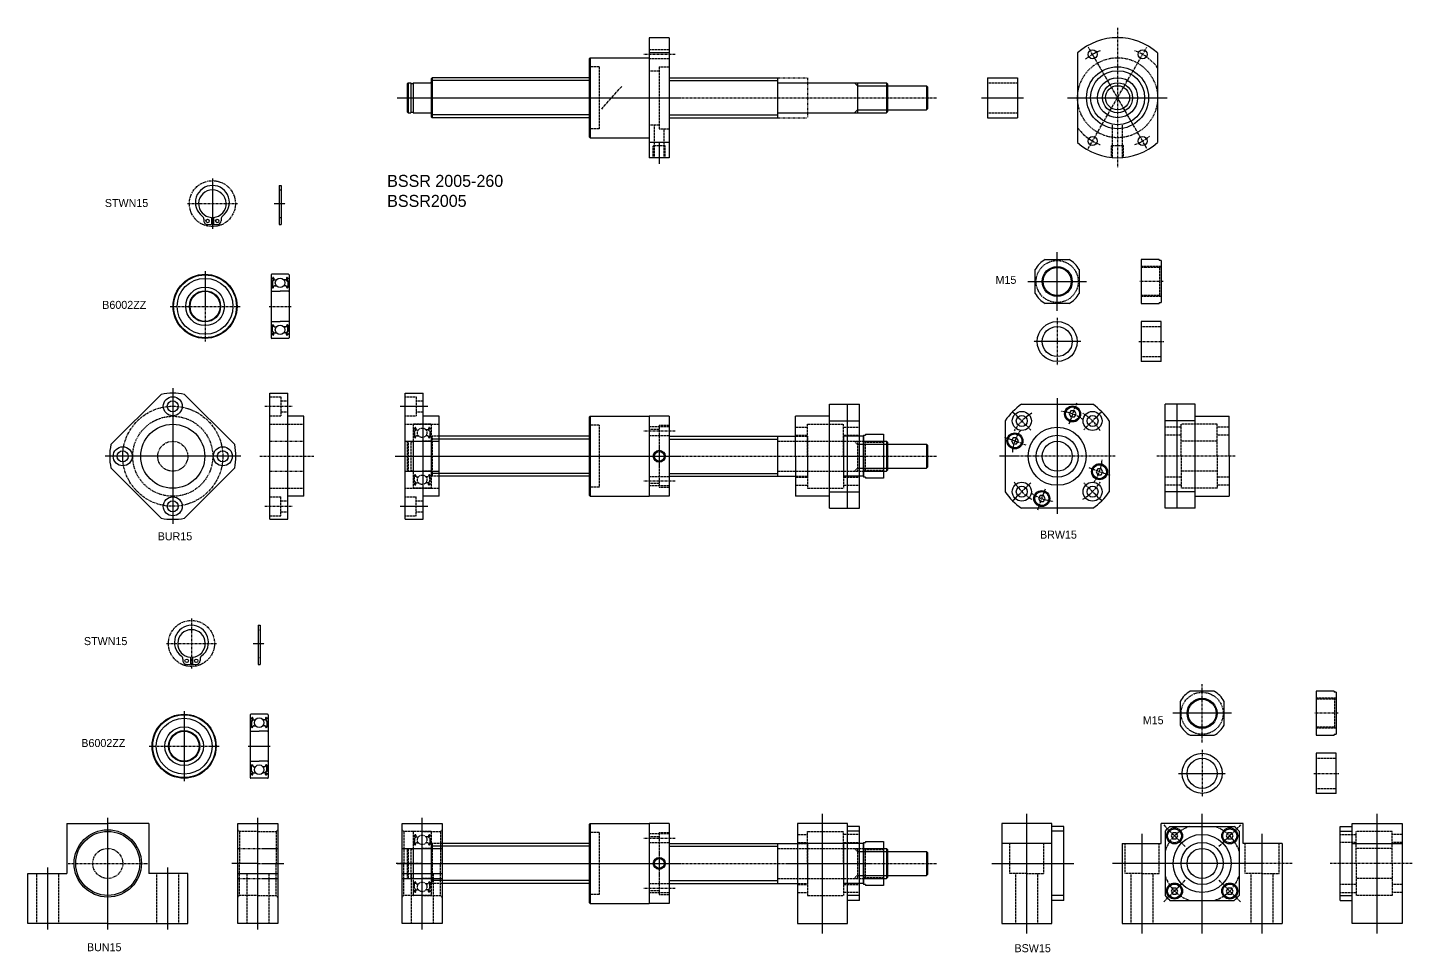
# Model space of a CAD drawing. Extents: x -170 to 522, y -391 to 71.
import ezdxf

# ---------------------------------------------------------------- set-up
doc = ezdxf.new("R2010")
doc.units = 0
for name, pattern in [('CENTER', [2, 1.25, -0.25, 0.25, -0.25]), ('DASHED', [0.75, 0.5, -0.25]), ('PHANTOM', [2.5, 1.25, -0.25, 0.25, -0.25, 0.25, -0.25])]:
    doc.linetypes.add(name, pattern=pattern)
doc.layers.get('0').update_dxf_attribs({"linetype": 'CONTINUOUS'})
doc.layers.add('CENTER', color=1, linetype='CENTER')

# ---------------------------------------------------------------- blocks, each defined once
blk = doc.blocks.new('BSSR2005')
at = {"color": 7, "linetype": 'CONTINUOUS'}
for p, q in [((-10, 30), (-10, -30)), ((0, 30), (-10, 30)), ((0, 30), (0, -30)), ((0, 22.36), (-10, 22.36)), ((-40, 19.5), (-39.5, 20)), ((-40, 19.5), (-40, -19.5)), ((-39.5, 20), (-10, 20)), ((-39.5, 20), (-39.5, -20)), ((-130.5, 7.5), (-131, 7)), ((-131, 7), (-131, -7)), ((-130.5, 7.5), (-130.5, -7.5)), ((-130.5, 7.5), (-129.15, 7.5)), ((-129.15, 7.5), (-129.15, -7.5)), ((-129.15, 7.15), (-128, 7.15)), ((-128, 7.5), (-119.2, 7.5)), ((-128, 7.5), (-128, -7.5)), ((-119, 9.5), (-118.5, 10)), ((-119, 9.5), (-119, -9.5)), ((-40, 10), (-118.5, 10)), ((-118.5, 10), (-118.5, -10)), ((0, 10), (54, 10)), ((54, 10), (54, -10)), ((54.2, 7.5), (108.5, 7.5)), ((94, 7.5), (94, -7.5)), ((108.5, 7.5), (108.5, -7.5)), ((108.5, 7.5), (109, 7)), ((109, 7), (109, -7)), ((-119, 4.85), (-119, 4.85)), ((109, 6), (128.5, 6)), ((128.5, 6), (128.5, -6)), ((128.5, 6), (129, 5.5)), ((129, 5.5), (129, -5.5)), ((-119, 0), (-119, 0)), ((109, -6), (128.5, -6)), ((129, -5.5), (128.5, -6)), ((-130.5, -7.5), (-131, -7)), ((-130.5, -7.5), (-129.15, -7.5)), ((-129.15, -7.15), (-128, -7.15)), ((-128, -7.5), (-119.2, -7.5)), ((-119, -9.5), (-118.5, -10)), ((-40, -10), (-118.5, -10)), ((0, -10), (54, -10)), ((54.2, -7.5), (108.5, -7.5)), ((109, -7), (108.5, -7.5)), ((-39.5, -20), (-40, -19.5)), ((-39.5, -20), (-10, -20)), ((0, -22.36), (-10, -22.36)), ((0, -30), (-10, -30))]:
    blk.add_line(p, q, dxfattribs=at)
at = {"color": 3, "linetype": 'DASHED'}
for p, q in [((0, 23.9), (-10, 23.9)), ((-35, 15.5), (-40, 15.5)), ((-35, 15.5), (-35, -15.5)), ((0, 19.4), (-10, 19.4)), ((-5, 15.5), (-5, -15.5)), ((-5, 15.5), (0, 15.5)), ((-10, 13.5), (-5, 13.5)), ((-10, -13.5), (-5, -13.5)), ((-7.46, -30), (-7.46, -13.5)), ((-35, -15.5), (-40, -15.5)), ((-5, -15.5), (0, -15.5)), ((-2.54, -30), (-2.54, -15.5)), ((-8, -24), (-7.46, -23.46)), ((-8, -30), (-8, -24)), ((-2, -24), (-8, -24)), ((-2, -24), (-2.54, -23.46)), ((-2, -30), (-2, -24))]:
    blk.add_line(p, q, dxfattribs=at)
at = {"color": 3, "linetype": 'CONTINUOUS'}
for p, q in [((-40, 8.6), (-119, 8.6)), ((0, 8.6), (54, 8.6)), ((92.5, 7.5), (94, 6)), ((94, 6), (109, 6)), ((92.5, -7.5), (94, -6)), ((94, -6), (109, -6)), ((-40, -8.6), (-119, -8.6)), ((0, -8.6), (54, -8.6))]:
    blk.add_line(p, q, dxfattribs=at)
at = {"color": 3, "linetype": 'PHANTOM'}
for p, q in [((54, 10), (69, 10)), ((69, 10), (69, -10)), ((54, -10), (69, -10))]:
    blk.add_line(p, q, dxfattribs=at)
at = {"color": 7, "linetype": 'CONTINUOUS'}
for centre, start, end in [((-119.2, 7.7), 270, 0), ((54.2, 7.7), 180, 270), ((-119.2, -7.7), 0, 90), ((54.2, -7.7), 90, 180)]:
    blk.add_arc(centre, 0.2, start, end, dxfattribs=at)
at = {"layer": 'CENTER', "color": 1, "linetype": 'CENTER'}
for p, q in [((3, 21.65), (-13, 21.65)), ((-136, 0), (134, 0)), ((-33.81, -5.66), (-23.81, 5.66)), ((-5, -22.05), (-5, -33))]:
    blk.add_line(p, q, dxfattribs=at)
blk = doc.blocks.new('BUN15')
at = {"color": 7, "linetype": 'CONTINUOUS'}
for p, q in [((0, -30), (0, 20)), ((0, 20), (20, 20)), ((20, 20), (20, -30)), ((0, -5), (20, -5)), ((20, -30), (0, -30))]:
    blk.add_line(p, q, dxfattribs=at)
at = {"color": 3, "linetype": 'DASHED'}
for p, q in [((0, 16.8), (0.8, 16)), ((0.8, 16), (0.8, 0)), ((10, 16), (0.8, 16)), ((10, 16), (19.2, 16)), ((20, 16.8), (19.2, 16)), ((19.2, 16), (19.2, 0)), ((0.8, -16), (0.8, 0)), ((19.2, -16), (19.2, 0)), ((4.5, -5), (4.5, -30)), ((15.5, -5), (15.5, -30)), ((0, -16.8), (0.8, -16)), ((10, -16), (0.8, -16)), ((10, -16), (19.2, -16)), ((20, -16.8), (19.2, -16))]:
    blk.add_line(p, q, dxfattribs=at)
at = {"color": 3, "linetype": 'PHANTOM'}
for p, q in [((0, 7.5), (20, 7.5)), ((0, -7.5), (20, -7.5))]:
    blk.add_line(p, q, dxfattribs=at)
at = {"layer": 'CENTER', "color": 1, "linetype": 'CENTER'}
for p, q in [((10, -33), (10, 23)), ((10, 0), (-3, 0)), ((10, 0), (23, 0))]:
    blk.add_line(p, q, dxfattribs=at)
blk = doc.blocks.new('BUR15')
for p, q in [((0, -31.5), (0, 31.5)), ((0, 31.5), (9, 31.5)), ((9, -31.5), (9, 31.5)), ((17, 20), (9, 20)), ((17, -20), (17, 20)), ((17, -20), (9, -20)), ((0, -31.5), (9, -31.5))]:
    blk.add_line(p, q)
at = {"color": 3, "linetype": 'DASHED'}
for p, q in [((0, 29.75), (5.5, 29.75)), ((5.5, 29.75), (5.5, 20.25)), ((5.5, 27.75), (9, 27.75)), ((5.5, 22.25), (9, 22.25)), ((0, 20.25), (5.5, 20.25)), ((0, 16), (17, 16)), ((0, -16), (17, -16)), ((0, -20.25), (5.5, -20.25)), ((5.5, -29.75), (5.5, -20.25)), ((5.5, -22.25), (9, -22.25)), ((0, -29.75), (5.5, -29.75)), ((5.5, -27.75), (9, -27.75))]:
    blk.add_line(p, q, dxfattribs=at)
at = {"color": 3, "linetype": 'PHANTOM'}
for p, q in [((0, 7.5), (17, 7.5)), ((0, -7.5), (17, -7.5))]:
    blk.add_line(p, q, dxfattribs=at)
at = {"layer": 'CENTER', "color": 1, "linetype": 'CENTER'}
for p, q in [((-2.5, 25), (11.5, 25)), ((-5, 0), (22, 0)), ((-2.5, -25), (11.5, -25))]:
    blk.add_line(p, q, dxfattribs=at)
blk = doc.blocks.new('BSW15')
at = {"color": 7, "linetype": 'CONTINUOUS'}
for p, q in [((0, -18.5), (0, 18.5)), ((0, 18.5), (6, 18.5)), ((0, 16.06), (6, 16.06)), ((6, 20), (31, 20)), ((6, 19.4), (6, 20)), ((6, -30), (6, 19.4)), ((31, 20), (31, -30)), ((6, 10), (31, 10)), ((0, -16.06), (6, -16.06)), ((0, -18.5), (6, -18.5)), ((31, -30), (6, -30))]:
    blk.add_line(p, q, dxfattribs=at)
at = {"color": 3, "linetype": 'DASHED'}
for p, q in [((0, 14.5), (8, 14.5)), ((8, 0), (8, 16)), ((26, 16), (8, 16)), ((26, 0), (26, 16)), ((31, 14.5), (26, 14.5)), ((8, 10.5), (0, 10.5)), ((26, 7.5), (8, 7.5)), ((31, 10.5), (26, 10.5)), ((8, 0), (8, -16)), ((26, 0), (26, -16)), ((8, -10.5), (0, -10.5)), ((26, -7.5), (8, -7.5)), ((31, -10.5), (26, -10.5)), ((0, -14.5), (8, -14.5)), ((26, -16), (8, -16)), ((31, -14.5), (26, -14.5))]:
    blk.add_line(p, q, dxfattribs=at)
at = {"layer": 'CENTER', "color": 1, "linetype": 'CENTER'}
for p, q in [((18.5, -35), (18.5, 25)), ((36, 0), (-5, 0))]:
    blk.add_line(p, q, dxfattribs=at)
blk = doc.blocks.new('BRW15')
at = {"color": 7, "linetype": 'CONTINUOUS'}
for p, q in [((15, 26), (0, 26)), ((0, -26), (0, 26)), ((6, -26), (6, 26)), ((15, -26), (15, 26)), ((15, 17.78), (0, 17.78)), ((15, 20), (32, 20)), ((32, 0), (32, 20)), ((32, 0), (32, -20)), ((15, -17.78), (0, -17.78)), ((15, -20), (32, -20)), ((15, -26), (0, -26))]:
    blk.add_line(p, q, dxfattribs=at)
at = {"color": 3, "linetype": 'DASHED'}
for p, q in [((8, 14.5), (0, 14.5)), ((8, 0), (8, 16)), ((26, 16), (8, 16)), ((26, 0), (26, 16)), ((32, 14.5), (26, 14.5)), ((8, 10.5), (0, 10.5)), ((26, 7.5), (8, 7.5)), ((32, 10.5), (26, 10.5)), ((8, 0), (8, -16)), ((26, 0), (26, -16)), ((8, -10.5), (0, -10.5)), ((26, -7.5), (8, -7.5)), ((32, -10.5), (26, -10.5)), ((8, -14.5), (0, -14.5)), ((26, -16), (8, -16)), ((32, -14.5), (26, -14.5))]:
    blk.add_line(p, q, dxfattribs=at)
at = {"layer": 'CENTER', "color": 1, "linetype": 'CENTER'}
blk.add_line((35, 0), (-4.27, 0), dxfattribs=at)
blk = doc.blocks.new('M15NAT-V')
at = {"color": 7, "linetype": 'CONTINUOUS'}
for p, q in [((0, 11), (0, -11)), ((9, 11), (0, 11)), ((9, 11), (9, 10.5)), ((10, 10.5), (9, 10.5)), ((10, 10.5), (10, -10.5)), ((0, -11), (9, -11)), ((9, -10.5), (9, -11)), ((9, -10.5), (10, -10.5))]:
    blk.add_line(p, q, dxfattribs=at)
at = {"color": 3, "linetype": 'DASHED'}
for p, q in [((10, 7.5), (0, 7.5)), ((9.13, 7), (0, 7)), ((9.13, 7), (10, 7.5)), ((9.13, 7), (9.13, -7)), ((9.13, -7), (0, -7)), ((10, -7.5), (0, -7.5)), ((9.13, -7), (10, -7.5))]:
    blk.add_line(p, q, dxfattribs=at)
at = {"layer": 'CENTER', "color": 1, "linetype": 'CENTER'}
blk.add_line((11, 0), (-1, 0), dxfattribs=at)
blk = doc.blocks.new('SP15')
at = {"color": 7, "linetype": 'CONTINUOUS'}
for p, q in [((10, 10), (0, 10)), ((0, 10), (0, -10)), ((10, -10), (10, 10)), ((10, -10), (0, -10))]:
    blk.add_line(p, q, dxfattribs=at)
at = {"color": 3, "linetype": 'DASHED'}
for p, q in [((0, 7.5), (10, 7.5)), ((0, -7.5), (10, -7.5))]:
    blk.add_line(p, q, dxfattribs=at)
at = {"layer": 'CENTER', "color": 1, "linetype": 'CENTER'}
blk.add_line((-1.25, 0), (11.25, 0), dxfattribs=at)
blk = doc.blocks.new('B6002ZZ')
at = {"color": 3, "linetype": 'DASHED'}
for p, q in [((0, 15.7), (0, -15.7)), ((0.1, 13.95), (0.56, 13.95)), ((4.5, 16), (0.3, 16)), ((0.56, 13.95), (0.81, 14.25)), ((0.71, 13.82), (0.96, 14.12)), ((1.14, 14.06), (1.18, 13.18)), ((1.34, 14.08), (1.4, 13.34)), ((8.7, 16), (4.5, 16)), ((7.66, 14.08), (7.6, 13.34)), ((7.86, 14.06), (7.82, 13.18)), ((8.29, 13.82), (8.04, 14.12)), ((8.44, 13.95), (8.19, 14.25)), ((8.9, 13.95), (8.44, 13.95)), ((9, 15.7), (9, -15.7)), ((0.2, 9.65), (0.5, 9.65)), ((0.3, 7.5), (4.5, 7.5)), ((1.18, 13.18), (0.43, 12.43)), ((0.43, 12.43), (0.43, 10.05)), ((0.5, 9.65), (0.78, 9.32)), ((0.74, 13.54), (0.58, 13.67)), ((1.38, 13.1), (0.63, 12.35)), ((0.63, 12.35), (0.63, 10.05)), ((1.08, 10.05), (0.63, 10.05)), ((0.63, 9.85), (1.08, 9.85)), ((0.87, 13.69), (0.71, 13.82)), ((0.74, 13.54), (0.87, 13.69)), ((0.93, 9.25), (0.99, 9.25)), ((1.08, 9.85), (1.08, 10.05)), ((1.18, 9.38), (1.45, 10.12)), ((1.38, 13.57), (1.38, 13.1)), ((1.5, 13.25), (2.65, 13.25)), ((1.64, 10.25), (2.65, 10.25)), ((8.7, 7.5), (4.5, 7.5)), ((7.5, 13.25), (6.35, 13.25)), ((7.36, 10.25), (6.35, 10.25)), ((7.82, 9.38), (7.55, 10.12)), ((7.62, 13.57), (7.62, 13.1)), ((7.62, 13.1), (8.37, 12.35)), ((7.82, 13.18), (8.57, 12.43)), ((7.92, 10.05), (8.37, 10.05)), ((7.92, 9.85), (7.92, 10.05)), ((8.37, 9.85), (7.92, 9.85)), ((8.07, 9.25), (8.01, 9.25)), ((8.13, 13.69), (8.29, 13.82)), ((8.26, 13.54), (8.13, 13.69)), ((8.5, 9.65), (8.22, 9.32)), ((8.26, 13.54), (8.42, 13.67)), ((8.37, 12.35), (8.37, 10.05)), ((8.8, 9.65), (8.5, 9.65)), ((8.57, 12.43), (8.57, 10.05)), ((0.2, -9.65), (0.5, -9.65)), ((0.3, -7.5), (4.5, -7.5)), ((0.43, -12.43), (0.43, -10.05)), ((1.18, -13.18), (0.43, -12.43)), ((0.5, -9.65), (0.78, -9.32)), ((0.74, -13.54), (0.58, -13.67)), ((0.63, -9.85), (1.08, -9.85)), ((0.63, -12.35), (0.63, -10.05)), ((1.08, -10.05), (0.63, -10.05)), ((1.38, -13.1), (0.63, -12.35)), ((0.87, -13.69), (0.71, -13.82)), ((0.71, -13.82), (0.96, -14.12)), ((0.74, -13.54), (0.87, -13.69)), ((0.93, -9.25), (0.99, -9.25)), ((1.08, -9.85), (1.08, -10.05)), ((1.14, -14.06), (1.18, -13.18)), ((1.18, -9.38), (1.45, -10.12)), ((1.34, -14.08), (1.4, -13.34)), ((1.38, -13.57), (1.38, -13.1)), ((1.5, -13.25), (2.65, -13.25)), ((1.58, -7.5), (1.58, -7.5)), ((1.64, -10.25), (2.65, -10.25)), ((2.55, -7.5), (2.55, -7.5)), ((8.7, -7.5), (4.5, -7.5)), ((7.36, -10.25), (6.35, -10.25)), ((7.5, -13.25), (6.35, -13.25)), ((7.82, -9.38), (7.55, -10.12)), ((7.66, -14.08), (7.6, -13.34)), ((7.62, -13.1), (8.37, -12.35)), ((7.62, -13.57), (7.62, -13.1)), ((7.82, -13.18), (8.57, -12.43)), ((7.86, -14.06), (7.82, -13.18)), ((8.37, -9.85), (7.92, -9.85)), ((7.92, -9.85), (7.92, -10.05)), ((7.92, -10.05), (8.37, -10.05)), ((8.07, -9.25), (8.01, -9.25)), ((8.29, -13.82), (8.04, -14.12)), ((8.26, -13.54), (8.13, -13.69)), ((8.13, -13.69), (8.29, -13.82)), ((8.5, -9.65), (8.22, -9.32)), ((8.26, -13.54), (8.42, -13.67)), ((8.37, -12.35), (8.37, -10.05)), ((8.8, -9.65), (8.5, -9.65)), ((8.57, -12.43), (8.57, -10.05)), ((0.1, -13.95), (0.56, -13.95)), ((8.7, -16), (0.3, -16)), ((0.56, -13.95), (0.81, -14.25)), ((8.7, -16), (4.5, -16)), ((8.44, -13.95), (8.19, -14.25)), ((8.9, -13.95), (8.44, -13.95))]:
    blk.add_line(p, q, dxfattribs=at)
for centre in [(4.5, 11.75), (4.5, -11.75)]:
    blk.add_circle(centre, 2.38, dxfattribs=at)
for centre, radius, start, end in [((0.3, 15.7), 0.3, 90, 180), ((0.1, 14.05), 0.1, 180, 270), ((0.71, 13.82), 0.2, 140.00022, 230.08482), ((1.04, 14.05), 0.3, 4.99676, 140.00022), ((1.04, 14.06), 0.1, 2.81982, 140.00331), ((7.96, 14.05), 0.3, 39.99978, 175.00324), ((7.96, 14.06), 0.1, 39.99669, 177.18018), ((8.29, 13.82), 0.2, 309.91518, 39.99978), ((8.7, 15.7), 0.3, 0, 90), ((8.9, 14.05), 0.1, 270, 0), ((0.2, 9.45), 0.2, 90, 180), ((0.3, 7.8), 0.3, 180, 270), ((0.63, 10.05), 0.2, 180, 270), ((0.93, 9.45), 0.2, 219.99622, 270), ((0.99, 9.45), 0.2, 270, 339.9919), ((1.5, 13.35), 0.1, 184.99676, 269.9995), ((1.64, 10.05), 0.2, 90, 159.9919), ((7.36, 10.05), 0.2, 20.0081, 90), ((7.5, 13.35), 0.1, 270.0005, 355.00324), ((8.01, 9.45), 0.2, 200.0081, 270), ((8.07, 9.45), 0.2, 270, 320.00378), ((8.37, 10.05), 0.2, 270, 0), ((8.7, 7.8), 0.3, 270, 0), ((8.8, 9.45), 0.2, 0, 90), ((0.3, -7.8), 0.3, 90, 180), ((0.2, -9.45), 0.2, 180, 270), ((0.63, -10.05), 0.2, 90, 180), ((0.71, -13.82), 0.2, 129.91518, 219.99978), ((0.93, -9.45), 0.2, 90, 140.00378), ((0.99, -9.45), 0.2, 20.0081, 90), ((1.5, -13.35), 0.1, 90.0005, 175.00324), ((1.64, -10.05), 0.2, 200.0081, 270), ((7.36, -10.05), 0.2, 270, 339.9919), ((7.5, -13.35), 0.1, 4.99676, 89.9995), ((8.01, -9.45), 0.2, 90, 159.9919), ((8.07, -9.45), 0.2, 39.99622, 90), ((8.37, -10.05), 0.2, 0, 90), ((8.29, -13.82), 0.2, 320.00022, 50.08482), ((8.7, -7.8), 0.3, 0, 90), ((8.8, -9.45), 0.2, 270, 0), ((0.1, -14.05), 0.1, 90, 180), ((0.3, -15.7), 0.3, 180, 270), ((1.04, -14.05), 0.3, 219.99978, 355.00324), ((1.04, -14.06), 0.1, 219.99669, 357.18018), ((7.96, -14.05), 0.3, 184.99676, 320.00022), ((7.96, -14.06), 0.1, 182.81982, 320.00331), ((8.7, -15.7), 0.3, 270, 0), ((8.9, -14.05), 0.1, 0, 90)]:
    blk.add_arc(centre, radius, start, end, dxfattribs=at)
at = {"layer": 'CENTER', "color": 1, "linetype": 'CENTER'}
blk.add_line((-1, 0), (10, 0), dxfattribs=at)
blk = doc.blocks.new('BSSR2005-2')
at = {"color": 7, "linetype": 'CONTINUOUS'}
for p, q in [((-40, 19.5), (-39.5, 20)), ((-40, 19.5), (-40, -19.5)), ((-39.5, 20), (-10, 20)), ((-39.5, 20), (-39.5, -20)), ((-10, 20), (-10, -20)), ((0, 20), (-10, 20)), ((0, 20), (0, -20)), ((-40, 10), (-115, 10)), ((0, 10), (54, 10)), ((54, 10), (54, -10)), ((54, 10), (63, 10)), ((107, 7.5), (108.5, 7.5)), ((108.5, 7.5), (108.5, -7.5)), ((108.5, 7.5), (109, 7)), ((109, 7), (109, -7)), ((109, 6), (128.5, 6)), ((128.5, 6), (128.5, -6)), ((128.5, 6), (129, 5.5)), ((129, 5.5), (129, -5.5)), ((109, -6), (128.5, -6)), ((129, -5.5), (128.5, -6)), ((-40, -10), (-115, -10)), ((0, -10), (54, -10)), ((54, -10), (63, -10)), ((107, -7.5), (108.5, -7.5)), ((109, -7), (108.5, -7.5)), ((-39.5, -20), (-40, -19.5)), ((-39.5, -20), (-10, -20)), ((0, -20), (-10, -20))]:
    blk.add_line(p, q, dxfattribs=at)
at = {"color": 3, "linetype": 'DASHED'}
for p, q in [((-35, 15.5), (-40, 15.5)), ((-35, 15.5), (-35, -15.5)), ((0, 14.75), (-10, 14.75)), ((-5, 15.5), (-5, -15.5)), ((-5, 15.5), (0, 15.5)), ((-130.5, 7.5), (-131, 7)), ((-131, 7), (-131, -7)), ((-130.5, 7.5), (-130.5, -7.5)), ((-130.5, 7.5), (-129.15, 7.5)), ((-129.15, 7.5), (-129.15, -7.5)), ((-129.15, 7.15), (-128, 7.15)), ((-128, 7.5), (-128, -7.5)), ((-128, 7.5), (-119.2, 7.5)), ((-119, 9.5), (-118.5, 10)), ((-119, 9.5), (-119, -9.5)), ((-118.5, 10), (-118.5, -10)), ((-115, 10), (-118.5, 10)), ((-10, 13.5), (-5, 13.5)), ((0, 10.25), (-10, 10.25)), ((54.2, 7.5), (69, 7.5)), ((63, 10), (69, 10)), ((69, 10), (69, -10)), ((69, 7.5), (107, 7.5)), ((92.5, 7.5), (94, 6)), ((94, 7.5), (94, -7.5)), ((-119, 4.85), (-119, 4.85)), ((-119, 0), (-119, 0)), ((92.5, -7.5), (94, -6)), ((-130.5, -7.5), (-131, -7)), ((-130.5, -7.5), (-129.15, -7.5)), ((-129.15, -7.15), (-128, -7.15)), ((-128, -7.5), (-119.2, -7.5)), ((-119, -9.5), (-118.5, -10)), ((-115, -10), (-118.5, -10)), ((0, -10.25), (-10, -10.25)), ((-10, -13.5), (-5, -13.5)), ((54.2, -7.5), (69, -7.5)), ((63, -10), (69, -10)), ((69, -7.5), (107, -7.5)), ((-35, -15.5), (-40, -15.5)), ((0, -14.75), (-10, -14.75)), ((-5, -15.5), (0, -15.5))]:
    blk.add_line(p, q, dxfattribs=at)
at = {"color": 3, "linetype": 'CONTINUOUS'}
for p, q in [((-40, 8.6), (-119, 8.6)), ((0, 8.6), (54, 8.6)), ((94, 6), (109, 6)), ((94, -6), (109, -6)), ((-40, -8.6), (-119, -8.6)), ((0, -8.6), (54, -8.6))]:
    blk.add_line(p, q, dxfattribs=at)
blk.add_circle((-5, 0), 3, dxfattribs=at)
at = {"color": 7, "linetype": 'CONTINUOUS'}
blk.add_circle((-5, 0), 2.46, dxfattribs=at)
at = {"color": 3, "linetype": 'DASHED'}
for centre, start, end in [((-119.2, 7.7), 270, 0), ((54.2, 7.7), 180, 270), ((-119.2, -7.7), 0, 90), ((54.2, -7.7), 90, 180)]:
    blk.add_arc(centre, 0.2, start, end, dxfattribs=at)
at = {"layer": 'CENTER', "color": 1, "linetype": 'CENTER'}
for p, q in [((3, 12.5), (-13, 12.5)), ((-136, 0), (134, 0)), ((-5, 5.47), (-5, -5.47)), ((3, -12.5), (-13, -12.5))]:
    blk.add_line(p, q, dxfattribs=at)
blk = doc.blocks.new('BSSR2005-3')
at = {"color": 7, "linetype": 'CONTINUOUS'}
for p, q in [((-40, 19.5), (-39.5, 20)), ((-40, 19.5), (-40, -19.5)), ((-39.5, 20), (-10, 20)), ((-39.5, 20), (-39.5, -20)), ((-10, 20), (-10, -20)), ((0, 20), (-10, 20)), ((0, 20), (0, -20)), ((-40, 10), (-113.5, 10)), ((0, 10), (54, 10)), ((54, 10), (54, -10)), ((54, 10), (64, 10)), ((107, 7.5), (108.5, 7.5)), ((108.5, 7.5), (108.5, -7.5)), ((108.5, 7.5), (109, 7)), ((109, 7), (109, -7)), ((109, 6), (128.5, 6)), ((128.5, 6), (128.5, -6)), ((128.5, 6), (129, 5.5)), ((129, 5.5), (129, -5.5)), ((109, -6), (128.5, -6)), ((129, -5.5), (128.5, -6)), ((-40, -10), (-113.5, -10)), ((0, -10), (54, -10)), ((54, -10), (64, -10)), ((107, -7.5), (108.5, -7.5)), ((109, -7), (108.5, -7.5)), ((-39.5, -20), (-40, -19.5)), ((-39.5, -20), (-10, -20)), ((0, -20), (-10, -20))]:
    blk.add_line(p, q, dxfattribs=at)
at = {"color": 3, "linetype": 'DASHED'}
for p, q in [((-35, 15.5), (-40, 15.5)), ((-35, 15.5), (-35, -15.5)), ((0, 14.75), (-10, 14.75)), ((-5, 15.5), (-5, -15.5)), ((-5, 15.5), (0, 15.5)), ((-130.5, 7.5), (-131, 7)), ((-131, 7), (-131, -7)), ((-130.5, 7.5), (-130.5, -7.5)), ((-130.5, 7.5), (-129.15, 7.5)), ((-129.15, 7.5), (-129.15, -7.5)), ((-129.15, 7.15), (-128, 7.15)), ((-128, 7.5), (-119.2, 7.5)), ((-128, 7.5), (-128, -7.5)), ((-119, 9.5), (-118.5, 10)), ((-119, 9.5), (-119, -9.5)), ((-118.5, 10), (-118.5, -10)), ((-113.5, 10), (-118.5, 10)), ((-10, 13.5), (-5, 13.5)), ((0, 10.25), (-10, 10.25)), ((54.2, 7.5), (69, 7.5)), ((64, 10), (69, 10)), ((69, 10), (69, -10)), ((69, 7.5), (107, 7.5)), ((92.5, 7.5), (94, 6)), ((94, 7.5), (94, -7.5)), ((-119, 4.85), (-119, 4.85)), ((-119, 0), (-119, 0)), ((92.5, -7.5), (94, -6)), ((-130.5, -7.5), (-131, -7)), ((-130.5, -7.5), (-129.15, -7.5)), ((-129.15, -7.15), (-128, -7.15)), ((-128, -7.5), (-119.2, -7.5)), ((-119, -9.5), (-118.5, -10)), ((-113.5, -10), (-118.5, -10)), ((0, -10.25), (-10, -10.25)), ((-10, -13.5), (-5, -13.5)), ((54.2, -7.5), (69, -7.5)), ((64, -10), (69, -10)), ((69, -7.5), (107, -7.5)), ((-35, -15.5), (-40, -15.5)), ((0, -14.75), (-10, -14.75)), ((-5, -15.5), (0, -15.5))]:
    blk.add_line(p, q, dxfattribs=at)
at = {"color": 3, "linetype": 'CONTINUOUS'}
for p, q in [((-40, 8.6), (-119, 8.6)), ((0, 8.6), (54, 8.6)), ((94, 6), (109, 6)), ((94, -6), (109, -6)), ((-40, -8.6), (-119, -8.6)), ((0, -8.6), (54, -8.6))]:
    blk.add_line(p, q, dxfattribs=at)
blk.add_circle((-5, 0), 3, dxfattribs=at)
at = {"color": 7, "linetype": 'CONTINUOUS'}
blk.add_circle((-5, 0), 2.46, dxfattribs=at)
at = {"color": 3, "linetype": 'DASHED'}
for centre, start, end in [((-119.2, 7.7), 270, 0), ((54.2, 7.7), 180, 270), ((-119.2, -7.7), 0, 90), ((54.2, -7.7), 90, 180)]:
    blk.add_arc(centre, 0.2, start, end, dxfattribs=at)
at = {"layer": 'CENTER', "color": 1, "linetype": 'CENTER'}
for p, q in [((3, 12.5), (-13, 12.5)), ((-136, 0), (134, 0)), ((-5, 5.47), (-5, -5.47)), ((3, -12.5), (-13, -12.5))]:
    blk.add_line(p, q, dxfattribs=at)

msp = doc.modelspace()

# ---------------------------------------------------------------- linework, layer by layer
at = {"color": 7, "linetype": 'CONTINUOUS'}
for p, q in [((355, 58.08), (355, 13.36)), ((395, 58.08), (395, 13.36)), ((310, 45.72), (310, 25.72)), ((310, 45.72), (325, 45.72)), ((325, 45.72), (325, 25.72)), ((310, 25.72), (325, 25.72)), ((-44.01, -8.12), (-44.01, -27.62)), ((-44.01, -8.12), (-43.01, -8.12)), ((-43.01, -8.12), (-43.01, -27.62)), ((-81.63, -24.97), (-81.63, -25.72)), ((-79.73, -27.62), (-77.83, -27.62)), ((-77.83, -24.11), (-77.83, -27.62)), ((-77.83, -24.98), (-77.83, -24.98)), ((-77.83, -25.86), (-77.83, -25.86)), ((-76.83, -24.11), (-76.83, -27.62)), ((-76.83, -27.62), (-74.93, -27.62)), ((-73.03, -24.97), (-73.03, -25.72)), ((-44.01, -27.62), (-43.01, -27.62)), ((338.89, -45.12), (350.76, -45.12)), ((333.82, -62.06), (333.82, -50.18)), ((355.82, -50.18), (355.82, -62.06)), ((350.76, -67.12), (338.89, -67.12)), ((344.82, -67.12), (344.82, -67.12)), ((347.79, -67.12), (347.79, -67.12)), ((327.04, -117.47), (362.61, -117.47)), ((318.82, -125.69), (318.82, -161.26)), ((370.82, -125.69), (370.82, -161.26)), ((362.61, -169.47), (327.04, -169.47)), ((-54.46, -227.94), (-54.46, -247.44)), ((-54.46, -227.94), (-53.46, -227.94)), ((-53.46, -227.94), (-53.46, -247.44)), ((-92.09, -244.79), (-92.09, -245.54)), ((-90.19, -247.44), (-88.29, -247.44)), ((-88.29, -243.92), (-88.29, -247.44)), ((-88.29, -244.8), (-88.29, -244.8)), ((-88.29, -245.68), (-88.29, -245.68)), ((-87.29, -243.92), (-87.29, -247.44)), ((-87.29, -247.44), (-85.39, -247.44)), ((-83.49, -244.79), (-83.49, -245.54)), ((-54.46, -247.44), (-53.46, -247.44)), ((423.18, -260.91), (411.31, -260.91)), ((474.28, -260.91), (474.28, -282.91)), ((483.28, -260.91), (474.28, -260.91)), ((483.28, -260.91), (483.28, -261.41)), ((484.28, -261.41), (483.28, -261.41)), ((484.28, -261.41), (484.28, -282.41)), ((406.25, -265.97), (406.25, -277.85)), ((428.25, -277.85), (428.25, -265.97)), ((411.31, -282.91), (423.18, -282.91)), ((414.28, -282.91), (414.28, -282.91)), ((417.25, -282.91), (417.25, -282.91)), ((474.28, -282.91), (483.28, -282.91)), ((483.28, -282.41), (484.28, -282.41)), ((483.28, -282.41), (483.28, -282.91)), ((484.28, -291.91), (474.28, -291.91)), ((474.28, -291.91), (474.28, -311.91)), ((484.28, -311.91), (484.28, -291.91)), ((484.28, -311.91), (474.28, -311.91)), ((-150.13, -326.93), (-129.63, -326.93)), ((-150.13, -326.93), (-150.13, -351.93)), ((-109.13, -326.93), (-129.63, -326.93)), ((-109.13, -326.93), (-109.13, -351.93)), ((317.22, -326.93), (317.22, -376.93)), ((342.22, -326.93), (317.22, -326.93)), ((342.22, -327.53), (342.22, -326.93)), ((342.22, -376.93), (342.22, -327.53)), ((348.22, -328.43), (342.22, -328.43)), ((348.22, -330.87), (342.22, -330.87)), ((348.22, -365.43), (348.22, -328.43)), ((437.75, -326.93), (396.75, -326.93)), ((396.75, -336.93), (396.75, -326.93)), ((398.75, -330.87), (398.75, -363)), ((401.19, -328.43), (433.31, -328.43)), ((435.75, -330.87), (435.75, -363)), ((437.75, -336.93), (437.75, -326.93)), ((342.22, -336.93), (317.22, -336.93)), ((377.25, -336.93), (396.75, -336.93)), ((377.25, -336.93), (377.25, -376.93)), ((457.25, -336.93), (437.75, -336.93)), ((457.25, -336.93), (457.25, -376.93)), ((-169.63, -376.93), (-169.63, -351.93)), ((-89.63, -376.93), (-89.63, -351.93)), ((348.22, -363), (342.22, -363)), ((348.22, -365.43), (342.22, -365.43)), ((401.19, -365.43), (433.31, -365.43)), ((-129.63, -376.93), (-169.63, -376.93)), ((-129.63, -376.93), (-89.63, -376.93)), ((317.22, -376.93), (342.22, -376.93)), ((377.25, -376.93), (457.25, -376.93))]:
    msp.add_line(p, q, dxfattribs=at)
at = {"color": 3, "linetype": 'DASHED'}
for p, q in [((310, 43.22), (325, 43.22)), ((310, 28.22), (325, 28.22)), ((372.54, 5.82), (372.54, 22.45)), ((377.46, 5.82), (377.46, 22.45)), ((372, 11.72), (372.54, 12.26)), ((372, 5.87), (372, 11.72)), ((378, 11.72), (372, 11.72)), ((378, 11.72), (377.46, 12.26)), ((378, 5.87), (378, 11.72)), ((-44.01, -10.32), (-43.01, -10.32)), ((-44.01, -24.12), (-43.01, -24.12)), ((-54.46, -230.14), (-53.46, -230.14)), ((-54.46, -243.94), (-53.46, -243.94)), ((484.28, -264.41), (474.28, -264.41)), ((483.41, -264.91), (474.28, -264.91)), ((483.41, -264.91), (484.28, -264.41)), ((483.41, -264.91), (483.41, -278.91)), ((483.41, -278.91), (474.28, -278.91)), ((484.28, -279.41), (474.28, -279.41)), ((483.41, -278.91), (484.28, -279.41)), ((474.28, -294.41), (484.28, -294.41)), ((474.28, -309.41), (484.28, -309.41)), ((321.22, -351.93), (321.22, -336.93)), ((338.22, -351.93), (338.22, -336.93)), ((378.75, -351.93), (378.75, -336.93)), ((395.75, -351.93), (395.75, -336.93)), ((438.75, -351.93), (438.75, -336.93)), ((455.75, -351.93), (455.75, -336.93)), ((-165.13, -376.93), (-165.13, -351.93)), ((-154.13, -376.93), (-154.13, -351.93)), ((-105.13, -376.93), (-105.13, -351.93)), ((-94.13, -376.93), (-94.13, -351.93)), ((329.72, -351.93), (321.22, -351.93)), ((324.22, -376.93), (324.22, -351.93)), ((329.72, -351.93), (338.22, -351.93)), ((335.22, -376.93), (335.22, -351.93)), ((387.25, -351.93), (378.75, -351.93)), ((381.75, -376.93), (381.75, -351.93)), ((387.25, -351.93), (395.75, -351.93)), ((392.75, -376.93), (392.75, -351.93)), ((447.25, -351.93), (438.75, -351.93)), ((441.75, -376.93), (441.75, -351.93)), ((447.25, -351.93), (455.75, -351.93)), ((452.75, -376.93), (452.75, -351.93))]:
    msp.add_line(p, q, dxfattribs=at)
for p, q in [((-48.01, -52.83), (-48.01, -84.23)), ((-47.91, -54.58), (-47.45, -54.58)), ((-43.51, -52.53), (-47.71, -52.53)), ((-46.83, -55.35), (-47.58, -56.1)), ((-47.45, -54.58), (-47.2, -54.28)), ((-47.27, -54.99), (-47.43, -54.86)), ((-47.3, -54.71), (-47.05, -54.41)), ((-47.15, -54.84), (-47.3, -54.71)), ((-47.27, -54.99), (-47.15, -54.84)), ((-46.87, -54.47), (-46.83, -55.35)), ((-46.67, -54.45), (-46.61, -55.19)), ((-46.63, -54.96), (-46.63, -55.43)), ((-46.51, -55.28), (-45.36, -55.28)), ((-39.31, -52.53), (-43.51, -52.53)), ((-40.51, -55.28), (-41.66, -55.28)), ((-40.35, -54.45), (-40.41, -55.19)), ((-40.39, -54.96), (-40.39, -55.43)), ((-40.15, -54.47), (-40.19, -55.35)), ((-40.19, -55.35), (-39.44, -56.1)), ((-39.72, -54.71), (-39.97, -54.41)), ((-39.88, -54.84), (-39.72, -54.71)), ((-39.75, -54.99), (-39.88, -54.84)), ((-39.57, -54.58), (-39.82, -54.28)), ((-39.75, -54.99), (-39.6, -54.86)), ((-39.11, -54.58), (-39.57, -54.58)), ((-39.01, -52.83), (-39.01, -84.23)), ((-47.81, -58.88), (-47.51, -58.88)), ((-47.71, -61.03), (-43.51, -61.03)), ((-47.58, -56.1), (-47.58, -58.48)), ((-47.51, -58.88), (-47.24, -59.21)), ((-46.63, -55.43), (-47.38, -56.18)), ((-47.38, -56.18), (-47.38, -58.48)), ((-46.93, -58.48), (-47.38, -58.48)), ((-47.38, -58.68), (-46.93, -58.68)), ((-47.08, -59.28), (-47.02, -59.28)), ((-46.93, -58.68), (-46.93, -58.48)), ((-46.83, -59.15), (-46.56, -58.41)), ((-46.37, -58.28), (-45.36, -58.28)), ((-39.31, -61.03), (-43.51, -61.03)), ((-40.65, -58.28), (-41.66, -58.28)), ((-40.19, -59.15), (-40.46, -58.41)), ((-40.39, -55.43), (-39.64, -56.18)), ((-40.09, -58.68), (-40.09, -58.48)), ((-40.09, -58.48), (-39.64, -58.48)), ((-39.64, -58.68), (-40.09, -58.68)), ((-39.94, -59.28), (-40.01, -59.28)), ((-39.51, -58.88), (-39.79, -59.21)), ((-39.64, -56.18), (-39.64, -58.48)), ((-39.21, -58.88), (-39.51, -58.88)), ((-39.44, -56.1), (-39.44, -58.48)), ((-47.71, -76.03), (-43.51, -76.03)), ((-46.44, -76.03), (-46.44, -76.03)), ((-45.46, -76.03), (-45.46, -76.03)), ((-39.31, -76.03), (-43.51, -76.03)), ((-47.91, -82.48), (-47.45, -82.48)), ((-47.81, -78.18), (-47.51, -78.18)), ((-47.58, -80.96), (-47.58, -78.58)), ((-46.83, -81.71), (-47.58, -80.96)), ((-47.51, -78.18), (-47.24, -77.85)), ((-47.45, -82.48), (-47.2, -82.78)), ((-47.27, -82.07), (-47.43, -82.2)), ((-47.38, -78.38), (-46.93, -78.38)), ((-46.93, -78.58), (-47.38, -78.58)), ((-47.38, -80.88), (-47.38, -78.58)), ((-46.63, -81.63), (-47.38, -80.88)), ((-47.15, -82.22), (-47.3, -82.35)), ((-47.3, -82.35), (-47.05, -82.65)), ((-47.27, -82.07), (-47.15, -82.22)), ((-47.08, -77.78), (-47.02, -77.78)), ((-46.93, -78.38), (-46.93, -78.58)), ((-46.87, -82.59), (-46.83, -81.71)), ((-46.83, -77.91), (-46.56, -78.65)), ((-46.67, -82.61), (-46.61, -81.87)), ((-46.63, -82.1), (-46.63, -81.63)), ((-46.51, -81.78), (-45.36, -81.78)), ((-46.37, -78.78), (-45.36, -78.78)), ((-40.65, -78.78), (-41.66, -78.78)), ((-40.51, -81.78), (-41.66, -81.78)), ((-40.19, -77.91), (-40.46, -78.65)), ((-40.35, -82.61), (-40.41, -81.87)), ((-40.39, -81.63), (-39.64, -80.88)), ((-40.39, -82.1), (-40.39, -81.63)), ((-40.19, -81.71), (-39.44, -80.96)), ((-40.15, -82.59), (-40.19, -81.71)), ((-40.09, -78.38), (-40.09, -78.58)), ((-39.64, -78.38), (-40.09, -78.38)), ((-40.09, -78.58), (-39.64, -78.58)), ((-39.94, -77.78), (-40.01, -77.78)), ((-39.72, -82.35), (-39.97, -82.65)), ((-39.75, -82.07), (-39.88, -82.22)), ((-39.88, -82.22), (-39.72, -82.35)), ((-39.57, -82.48), (-39.82, -82.78)), ((-39.51, -78.18), (-39.79, -77.85)), ((-39.75, -82.07), (-39.6, -82.2)), ((-39.64, -80.88), (-39.64, -78.58)), ((-39.11, -82.48), (-39.57, -82.48)), ((-39.21, -78.18), (-39.51, -78.18)), ((-39.44, -80.96), (-39.44, -78.58)), ((-39.31, -84.53), (-47.71, -84.53)), ((-39.31, -84.53), (-43.51, -84.53)), ((-128.1, -137.66), (-102.95, -112.51)), ((-91.33, -112.51), (-66.18, -137.66)), ((-128.1, -149.28), (-102.95, -174.43)), ((-91.33, -174.43), (-66.18, -149.28)), ((-58.46, -272.65), (-58.46, -304.05)), ((-58.36, -274.4), (-57.9, -274.4)), ((-53.96, -272.35), (-58.16, -272.35)), ((-57.28, -275.17), (-58.03, -275.92)), ((-58.03, -275.92), (-58.03, -278.3)), ((-57.9, -274.4), (-57.65, -274.1)), ((-57.73, -274.81), (-57.88, -274.68)), ((-57.08, -275.25), (-57.83, -276)), ((-57.83, -276), (-57.83, -278.3)), ((-57.75, -274.53), (-57.5, -274.23)), ((-57.6, -274.66), (-57.75, -274.53)), ((-57.73, -274.81), (-57.6, -274.66)), ((-57.32, -274.29), (-57.28, -275.17)), ((-57.13, -274.27), (-57.06, -275.01)), ((-57.08, -274.78), (-57.08, -275.25)), ((-56.96, -275.1), (-55.81, -275.1)), ((-49.76, -272.35), (-53.96, -272.35)), ((-50.97, -275.1), (-52.11, -275.1)), ((-50.8, -274.27), (-50.87, -275.01)), ((-50.85, -274.78), (-50.85, -275.25)), ((-50.85, -275.25), (-50.1, -276)), ((-50.6, -274.29), (-50.65, -275.17)), ((-50.65, -275.17), (-49.9, -275.92)), ((-50.18, -274.53), (-50.43, -274.23)), ((-50.33, -274.66), (-50.18, -274.53)), ((-50.2, -274.81), (-50.33, -274.66)), ((-50.02, -274.4), (-50.27, -274.1)), ((-50.2, -274.81), (-50.05, -274.68)), ((-50.1, -276), (-50.1, -278.3)), ((-49.56, -274.4), (-50.02, -274.4)), ((-49.9, -275.92), (-49.9, -278.3)), ((-49.46, -272.65), (-49.46, -304.05)), ((-58.26, -278.7), (-57.96, -278.7)), ((-58.16, -280.85), (-53.96, -280.85)), ((-57.96, -278.7), (-57.69, -279.03)), ((-57.38, -278.3), (-57.83, -278.3)), ((-57.83, -278.5), (-57.38, -278.5)), ((-57.54, -279.1), (-57.47, -279.1)), ((-57.38, -278.5), (-57.38, -278.3)), ((-57.28, -278.97), (-57.01, -278.23)), ((-56.83, -278.1), (-55.81, -278.1)), ((-49.76, -280.85), (-53.96, -280.85)), ((-51.1, -278.1), (-52.11, -278.1)), ((-50.65, -278.97), (-50.91, -278.23)), ((-50.55, -278.3), (-50.1, -278.3)), ((-50.55, -278.5), (-50.55, -278.3)), ((-50.1, -278.5), (-50.55, -278.5)), ((-50.39, -279.1), (-50.46, -279.1)), ((-49.96, -278.7), (-50.24, -279.03)), ((-49.66, -278.7), (-49.96, -278.7)), ((-58.16, -295.85), (-53.96, -295.85)), ((-56.89, -295.85), (-56.89, -295.85)), ((-55.91, -295.85), (-55.91, -295.85)), ((-49.76, -295.85), (-53.96, -295.85)), ((-58.36, -302.3), (-57.9, -302.3)), ((-58.26, -298), (-57.96, -298)), ((-49.76, -304.35), (-58.16, -304.35)), ((-58.03, -300.78), (-58.03, -298.4)), ((-57.28, -301.53), (-58.03, -300.78)), ((-57.96, -298), (-57.69, -297.67)), ((-57.9, -302.3), (-57.65, -302.6)), ((-57.73, -301.89), (-57.88, -302.02)), ((-57.83, -298.2), (-57.38, -298.2)), ((-57.38, -298.4), (-57.83, -298.4)), ((-57.83, -300.7), (-57.83, -298.4)), ((-57.08, -301.45), (-57.83, -300.7)), ((-57.6, -302.04), (-57.75, -302.17)), ((-57.75, -302.17), (-57.5, -302.47)), ((-57.73, -301.89), (-57.6, -302.04)), ((-57.54, -297.6), (-57.47, -297.6)), ((-57.38, -298.2), (-57.38, -298.4)), ((-57.32, -302.41), (-57.28, -301.53)), ((-57.28, -297.73), (-57.01, -298.47)), ((-57.13, -302.43), (-57.06, -301.69)), ((-57.08, -301.92), (-57.08, -301.45)), ((-56.96, -301.6), (-55.81, -301.6)), ((-56.83, -298.6), (-55.81, -298.6)), ((-49.76, -304.35), (-53.96, -304.35)), ((-51.1, -298.6), (-52.11, -298.6)), ((-50.97, -301.6), (-52.11, -301.6)), ((-50.65, -297.73), (-50.91, -298.47)), ((-50.8, -302.43), (-50.87, -301.69)), ((-50.85, -301.45), (-50.1, -300.7)), ((-50.85, -301.92), (-50.85, -301.45)), ((-50.65, -301.53), (-49.9, -300.78)), ((-50.6, -302.41), (-50.65, -301.53)), ((-50.1, -298.2), (-50.55, -298.2)), ((-50.55, -298.2), (-50.55, -298.4)), ((-50.55, -298.4), (-50.1, -298.4)), ((-50.39, -297.6), (-50.46, -297.6)), ((-50.18, -302.17), (-50.43, -302.47)), ((-50.2, -301.89), (-50.33, -302.04)), ((-50.33, -302.04), (-50.18, -302.17)), ((-50.02, -302.3), (-50.27, -302.6)), ((-49.96, -298), (-50.24, -297.67)), ((-50.2, -301.89), (-50.05, -302.02)), ((-50.1, -300.7), (-50.1, -298.4)), ((-49.56, -302.3), (-50.02, -302.3)), ((-49.66, -298), (-49.96, -298)), ((-49.9, -300.78), (-49.9, -298.4))]:
    msp.add_line(p, q)
for points in [[(351.65, -120.83), (350.79, -122.33), (351.65, -123.83), (353.39, -123.83), (354.25, -122.33), (353.39, -120.83)], [(322.82, -134.28), (321.95, -135.78), (322.82, -137.28), (324.55, -137.28), (325.41, -135.78), (324.55, -134.28)], [(365.1, -149.67), (364.24, -151.17), (365.1, -152.67), (366.83, -152.67), (367.7, -151.17), (366.83, -149.67)], [(336.26, -163.12), (335.4, -164.62), (336.26, -166.12), (338, -166.12), (338.86, -164.62), (338, -163.12)]]:
    msp.add_lwpolyline(points, close=True)
at = {"color": 7, "linetype": 'CONTINUOUS'}
for points in [[(402.59, -331.64), (401.73, -333.14), (402.59, -334.64), (404.33, -334.64), (405.19, -333.14), (404.33, -331.64)], [(430.17, -331.64), (429.3, -333.14), (430.17, -334.64), (431.9, -334.64), (432.77, -333.14), (431.9, -331.64)], [(402.59, -359.22), (401.73, -360.72), (402.59, -362.22), (404.33, -362.22), (405.19, -360.72), (404.33, -359.22)], [(430.17, -359.22), (429.3, -360.72), (430.17, -362.22), (431.9, -362.22), (432.77, -360.72), (431.9, -359.22)]]:
    msp.add_lwpolyline(points, close=True, dxfattribs=at)
for points in [[(-169.63, -351.93), (-150.13, -351.93)], [(-89.63, -351.93), (-109.13, -351.93)]]:
    msp.add_lwpolyline(points, dxfattribs=at)
at = {"color": 3, "linetype": 'DASHED'}
for centre, radius in [((375, 35.72), 20), ((344.82, -56.12), 10.5), ((-97.14, -143.47), 20), ((417.25, -271.91), 10.5)]:
    msp.add_circle(centre, radius, dxfattribs=at)
at = {"color": 7, "linetype": 'CONTINUOUS'}
for centre, radius in [((362.5, 57.37), 2.25), ((387.5, 57.37), 2.25), ((375, 35.72), 15.5), ((375, 35.72), 13.5), ((375, 35.72), 10), ((375, 35.72), 7.5), ((375, 35.72), 6), ((362.5, 14.07), 2.25), ((387.5, 14.07), 2.25), ((-79.73, -25.87), 0.85), ((-74.93, -25.87), 0.85), ((-81.01, -68.53), 16), ((-81.01, -68.53), 15.7), ((-81.01, -68.53), 13.95), ((344.82, -56.12), 7), ((-81.01, -68.53), 9.65), ((-81.01, -68.53), 7.8), ((-81.01, -68.53), 7.5), ((344.82, -86.12), 10), ((344.82, -86.12), 7.5), ((327.15, -125.8), 4.75), ((327.15, -125.8), 2.75), ((362.5, -125.8), 4.75), ((362.5, -125.8), 2.75), ((344.82, -143.47), 10.5), ((344.82, -143.47), 7.5), ((327.15, -161.15), 4.75), ((327.15, -161.15), 2.75), ((362.5, -161.15), 4.75), ((362.5, -161.15), 2.75), ((-90.19, -245.69), 0.85), ((-85.39, -245.69), 0.85), ((417.25, -271.91), 7), ((-91.46, -288.35), 16), ((-91.46, -288.35), 15.7), ((-91.46, -288.35), 13.95), ((-91.46, -288.35), 9.65), ((-91.46, -288.35), 7.8), ((-91.46, -288.35), 7.5), ((417.25, -301.91), 10), ((417.25, -301.91), 7.5), ((-129.63, -346.93), 16.8), ((-129.63, -346.93), 16), ((403.46, -333.14), 4), ((403.46, -333.14), 3.5), ((431.04, -333.14), 4), ((431.04, -333.14), 3.5), ((417.25, -346.93), 14.5), ((417.25, -346.93), 10.5), ((417.25, -346.93), 7.5), ((403.46, -360.72), 4), ((403.46, -360.72), 3.5), ((431.04, -360.72), 4), ((431.04, -360.72), 3.5)]:
    msp.add_circle(centre, radius, dxfattribs=at)
at = {"color": 3, "linetype": 'PHANTOM'}
for centre, radius in [((-77.33, -17.22), 11.5), ((-97.14, -143.47), 7.5), ((-87.79, -237.04), 11.5), ((-129.63, -346.93), 7.5)]:
    msp.add_circle(centre, radius, dxfattribs=at)
for centre, radius in [((-43.51, -56.78), 2.38), ((-43.51, -80.28), 2.38), ((-97.14, -118.47), 4.75), ((-97.14, -118.47), 2.75), ((352.52, -122.33), 4), ((352.52, -122.33), 3.5), ((-97.14, -143.47), 16), ((344.82, -143.47), 14.5), ((323.68, -135.78), 4), ((323.68, -135.78), 3.5), ((-122.14, -143.47), 4.75), ((-122.14, -143.47), 2.75), ((-72.14, -143.47), 4.75), ((-72.14, -143.47), 2.75), ((365.97, -151.17), 4), ((365.97, -151.17), 3.5), ((-97.14, -168.47), 4.75), ((-97.14, -168.47), 2.75), ((337.13, -164.62), 4), ((337.13, -164.62), 3.5), ((-53.96, -276.6), 2.38), ((-53.96, -300.1), 2.38)]:
    msp.add_circle(centre, radius)
at = {"color": 3, "linetype": 'CONTINUOUS'}
for centre in [(344.82, -56.12), (417.25, -271.91)]:
    msp.add_circle(centre, 7.5, dxfattribs=at)
at = {"color": 7, "linetype": 'CONTINUOUS'}
for centre, radius, start, end in [((375, 35.72), 30, 48.18969, 131.81031), ((375, 35.72), 30, 228.18969, 311.81031), ((375, 35.72), 30, 228.18969, 311.81031), ((-77.33, -16.62), 8.5, 306.59493, 233.40508), ((-77.33, -17.22), 6.9, 274.15551, 265.84449), ((-83.53, -24.97), 1.9, 0, 53.40507), ((-79.73, -25.72), 1.9, 179.99999, 270), ((-74.93, -25.72), 1.9, 270, 0), ((-71.13, -24.97), 1.9, 126.59493, 180.00001), ((344.82, -56.12), 12.5, 118.35764, 151.64236), ((344.82, -56.12), 12.5, 28.35764, 61.64236), ((344.82, -56.12), 12.5, 208.35764, 241.64236), ((344.82, -56.12), 12.5, 298.35764, 331.64236), ((344.82, -143.47), 31.5, 124.37126, 145.62874), ((344.82, -143.47), 31.5, 34.37126, 55.62874), ((344.82, -143.47), 31.5, 214.37126, 235.62874), ((344.82, -143.47), 31.5, 304.37126, 325.62874), ((-87.79, -236.44), 8.5, 306.59493, 233.40508), ((-87.79, -237.04), 6.9, 274.15551, 265.84449), ((-93.99, -244.79), 1.9, 0, 53.40507), ((-90.19, -245.54), 1.9, 179.99999, 270), ((-85.39, -245.54), 1.9, 270, 0), ((-81.59, -244.79), 1.9, 126.59493, 180.00001), ((417.25, -271.91), 12.5, 118.35764, 151.64236), ((417.25, -271.91), 12.5, 28.35764, 61.64236), ((417.25, -271.91), 12.5, 208.35764, 241.64236), ((417.25, -271.91), 12.5, 298.35764, 331.64236), ((417.25, -346.93), 24.5, 130.96571, 139.03429), ((417.25, -346.93), 24.5, 40.96571, 49.03429), ((417.25, -346.93), 24.5, 220.96571, 229.03429), ((417.25, -346.93), 24.5, 310.96571, 319.03429)]:
    msp.add_arc(centre, radius, start, end, dxfattribs=at)
for centre, radius, start, end in [((-47.71, -52.83), 0.3, 90, 180), ((-47.91, -54.48), 0.1, 180, 270), ((-47.3, -54.71), 0.2, 140.00022, 230.08482), ((-46.97, -54.48), 0.3, 4.99676, 140.00022), ((-46.97, -54.48), 0.1, 2.81982, 140.00331), ((-46.51, -55.18), 0.1, 184.99676, 269.9995), ((-40.51, -55.18), 0.1, 270.0005, 355.00324), ((-40.05, -54.48), 0.3, 39.99978, 175.00324), ((-40.05, -54.48), 0.1, 39.99669, 177.18018), ((-39.72, -54.71), 0.2, 309.91518, 39.99978), ((-39.31, -52.83), 0.3, 0, 90), ((-39.11, -54.48), 0.1, 270, 0), ((-47.81, -59.08), 0.2, 90, 180), ((-47.71, -60.73), 0.3, 180, 270), ((-47.38, -58.48), 0.2, 180, 270), ((-47.08, -59.08), 0.2, 219.99622, 270), ((-47.02, -59.08), 0.2, 270, 339.9919), ((-46.37, -58.48), 0.2, 90, 159.9919), ((-40.65, -58.48), 0.2, 20.0081, 90), ((-40.01, -59.08), 0.2, 200.0081, 270), ((-39.94, -59.08), 0.2, 270, 320.00378), ((-39.64, -58.48), 0.2, 270, 0), ((-39.31, -60.73), 0.3, 270, 0), ((-39.21, -59.08), 0.2, 0, 90), ((-47.71, -76.33), 0.3, 90, 180), ((-39.31, -76.33), 0.3, 0, 90), ((-47.81, -77.98), 0.2, 180, 270), ((-47.91, -82.58), 0.1, 90, 180), ((-47.38, -78.58), 0.2, 90, 180), ((-47.3, -82.35), 0.2, 129.91518, 219.99978), ((-47.08, -77.98), 0.2, 90, 140.00378), ((-46.97, -82.59), 0.3, 219.99978, 355.00324), ((-46.97, -82.59), 0.1, 219.99669, 357.18018), ((-47.02, -77.98), 0.2, 20.0081, 90), ((-46.51, -81.88), 0.1, 90.0005, 175.00324), ((-46.37, -78.58), 0.2, 200.0081, 270), ((-40.65, -78.58), 0.2, 270, 339.9919), ((-40.51, -81.88), 0.1, 4.99676, 89.9995), ((-40.05, -82.59), 0.3, 184.99676, 320.00022), ((-40.01, -77.98), 0.2, 90, 159.9919), ((-40.05, -82.59), 0.1, 182.81982, 320.00331), ((-39.94, -77.98), 0.2, 39.99622, 90), ((-39.64, -78.58), 0.2, 0, 90), ((-39.72, -82.35), 0.2, 320.00022, 50.08482), ((-39.21, -77.98), 0.2, 270, 0), ((-39.11, -82.58), 0.1, 0, 90), ((-47.71, -84.23), 0.3, 180, 270), ((-39.31, -84.23), 0.3, 270, 0), ((-97.14, -143.47), 31.5, 79.37126, 100.62874), ((-97.14, -143.47), 31.5, 169.37126, 190.62874), ((-97.14, -143.47), 31.5, 349.37126, 10.62874), ((-97.14, -143.47), 31.5, 259.37126, 280.62874), ((-58.16, -272.65), 0.3, 90, 180), ((-58.36, -274.3), 0.1, 180, 270), ((-57.75, -274.53), 0.2, 140.00022, 230.08482), ((-57.42, -274.29), 0.3, 4.99676, 140.00022), ((-57.42, -274.29), 0.1, 2.81982, 140.00331), ((-56.96, -275), 0.1, 184.99676, 269.9995), ((-50.97, -275), 0.1, 270.0005, 355.00324), ((-50.5, -274.29), 0.3, 39.99978, 175.00324), ((-50.5, -274.29), 0.1, 39.99669, 177.18018), ((-50.18, -274.53), 0.2, 309.91518, 39.99978), ((-49.76, -272.65), 0.3, 0, 90), ((-49.56, -274.3), 0.1, 270, 0), ((-58.26, -278.9), 0.2, 90, 180), ((-58.16, -280.55), 0.3, 180, 270), ((-57.83, -278.3), 0.2, 180, 270), ((-57.54, -278.9), 0.2, 219.99622, 270), ((-57.47, -278.9), 0.2, 270, 339.9919), ((-56.83, -278.3), 0.2, 90, 159.9919), ((-51.1, -278.3), 0.2, 20.0081, 90), ((-50.46, -278.9), 0.2, 200.0081, 270), ((-50.39, -278.9), 0.2, 270, 320.00378), ((-50.1, -278.3), 0.2, 270, 0), ((-49.76, -280.55), 0.3, 270, 0), ((-49.66, -278.9), 0.2, 0, 90), ((-58.16, -296.15), 0.3, 90, 180), ((-49.76, -296.15), 0.3, 0, 90), ((-58.26, -297.8), 0.2, 180, 270), ((-58.36, -302.4), 0.1, 90, 180), ((-58.16, -304.05), 0.3, 180, 270), ((-57.83, -298.4), 0.2, 90, 180), ((-57.75, -302.17), 0.2, 129.91518, 219.99978), ((-57.54, -297.8), 0.2, 90, 140.00378), ((-57.42, -302.4), 0.3, 219.99978, 355.00324), ((-57.42, -302.4), 0.1, 219.99669, 357.18018), ((-57.47, -297.8), 0.2, 20.0081, 90), ((-56.96, -301.7), 0.1, 90.0005, 175.00324), ((-56.83, -298.4), 0.2, 200.0081, 270), ((-51.1, -298.4), 0.2, 270, 339.9919), ((-50.97, -301.7), 0.1, 4.99676, 89.9995), ((-50.5, -302.4), 0.3, 184.99676, 320.00022), ((-50.46, -297.8), 0.2, 90, 159.9919), ((-50.5, -302.4), 0.1, 182.81982, 320.00331), ((-50.39, -297.8), 0.2, 39.99622, 90), ((-50.1, -298.4), 0.2, 0, 90), ((-50.18, -302.17), 0.2, 320.00022, 50.08482), ((-49.76, -304.05), 0.3, 270, 0), ((-49.66, -297.8), 0.2, 270, 0), ((-49.56, -302.4), 0.1, 0, 90)]:
    msp.add_arc(centre, radius, start, end)
at = {"layer": 'CENTER', "color": 1, "linetype": 'CENTER'}
for p, q in [((375, 70.72), (375, 0.72)), ((360.37, 10.39), (389.62, 61.05)), ((389.62, 10.39), (360.37, 61.05)), ((307, 35.72), (328, 35.72)), ((350, 35.72), (400, 35.72)), ((-77.33, -4.71), (-77.33, -29.74)), ((-89.85, -17.22), (-64.82, -17.22)), ((-46.45, -17.22), (-40.93, -17.22)), ((344.82, -70.77), (344.82, -41.47)), ((-81.01, -51.03), (-81.01, -86.03)), ((330.18, -56.12), (359.47, -56.12)), ((-98.51, -68.53), (-63.51, -68.53)), ((-49.01, -68.53), (-38.01, -68.53)), ((344.82, -74.36), (344.82, -97.87)), ((356.58, -86.12), (333.07, -86.12)), ((-97.14, -109.47), (-97.14, -177.47)), ((344.82, -114.47), (344.82, -172.47)), ((354.49, -116.93), (350.55, -127.73)), ((322.73, -121.38), (331.57, -130.22)), ((366.92, -121.38), (358.08, -130.22)), ((318.56, -133.91), (329.36, -137.85)), ((-63.14, -143.47), (-131.14, -143.47)), ((373.82, -143.47), (315.82, -143.47)), ((371.37, -153.14), (360.56, -149.2)), ((322.73, -165.57), (331.57, -156.73)), ((366.92, -165.57), (358.08, -156.73)), ((335.08, -170.25), (339.01, -159.45)), ((-87.79, -224.52), (-87.79, -249.56)), ((-100.3, -237.04), (-75.27, -237.04)), ((-56.91, -237.04), (-51.39, -237.04)), ((417.25, -286.56), (417.25, -257.26)), ((-91.46, -270.85), (-91.46, -305.85)), ((431.9, -271.91), (402.6, -271.91)), ((485.28, -271.91), (473.28, -271.91)), ((-108.96, -288.35), (-73.96, -288.35)), ((-59.46, -288.35), (-48.46, -288.35)), ((417.25, -290.15), (417.25, -313.67)), ((405.49, -301.91), (429, -301.91)), ((473.03, -301.91), (485.53, -301.91)), ((-129.63, -379.93), (-129.63, -323.93)), ((329.72, -381.93), (329.72, -321.93)), ((417.25, -381.93), (417.25, -321.93)), ((387.25, -381.93), (387.25, -331.93)), ((398.03, -327.72), (408.89, -338.57)), ((436.46, -327.72), (425.61, -338.57)), ((447.25, -381.93), (447.25, -331.93)), ((-159.63, -379.93), (-159.63, -348.93)), ((-149.43, -346.93), (-109.83, -346.93)), ((-99.63, -379.93), (-99.63, -348.93)), ((312.22, -346.93), (353.22, -346.93)), ((462.25, -346.93), (372.25, -346.93)), ((398.03, -366.15), (408.89, -355.29)), ((436.46, -366.15), (425.61, -355.29))]:
    msp.add_line(p, q, dxfattribs=at)
msp.add_circle((-97.14, -143.47), 25, dxfattribs=at)
for centre, radius, start, end in [((375, 35.72), 25, 110.24795, 129.75205), ((375, 35.72), 25, 36.8699, 69.75205), ((375, 35.72), 25, 216.8699, 249.75205), ((375, 35.72), 25, 290.24795, 309.75205), ((344.82, -143.47), 25, 120.63849, 149.36151), ((344.82, -143.47), 25, 30.63849, 59.36151), ((344.82, -143.47), 25, 210.63849, 239.36151), ((344.82, -143.47), 25, 300.63849, 329.36151), ((417.25, -346.93), 19.5, 108.42867, 161.57133), ((417.25, -346.93), 19.5, 18.42867, 71.57133), ((417.25, -346.93), 19.5, 198.42867, 251.57133), ((417.25, -346.93), 19.5, 288.42867, 341.57133)]:
    msp.add_arc(centre, radius, start, end, dxfattribs=at)
at = {"layer": 'CENTER'}
for start, end in [(54.67549, 85.32451), (144.67549, 175.32451), (324.67549, 355.32451), (234.67549, 265.32451)]:
    msp.add_arc((344.82, -143.47), 22.5, start, end, dxfattribs=at)

# ---------------------------------------------------------------- block references
at = {"color": 7, "linetype": 'CONTINUOUS'}
for name, p in [('BSSR2005', (151, 35.72)), ('M15NAT-V', (386.82, -56.12)), ('SP15', (386.82, -86.12)), ('BUR15', (-48.68, -143.47)), ('BUR15', (19, -143.47)), ('BRW15', (398.82, -143.47)), ('BSSR2005-2', (151, -143.47)), ('B6002ZZ', (23, -143.47)), ('SP15', (238, -143.47)), ('BUN15', (-64.63, -346.93)), ('BUN15', (17.5, -346.93)), ('BSW15', (486.28, -346.93)), ('BSSR2005-3', (151, -346.93)), ('B6002ZZ', (23, -346.93)), ('SP15', (238, -346.93))]:
    msp.add_blockref(name, p, dxfattribs=at)
at = {"color": 7, "linetype": 'CONTINUOUS', "xscale": -1}
for name, p in [('BRW15', (246, -143.47)), ('BSW15', (246, -346.93))]:
    msp.add_blockref(name, p, dxfattribs=at)
at = {"color": 3, "linetype": 'DASHED', "xscale": -1}
for p in [(258, -143.47), (258, -346.93)]:
    msp.add_blockref('M15NAT-V', p, dxfattribs=at)

# ---------------------------------------------------------------- texts
at = {"color": 7, "linetype": 'CONTINUOUS'}
for s, p in [('BSSR 2005-260', (10, -8.83)), ('BSSR2005', (10, -18.83))]:
    msp.add_text(s, height=6, dxfattribs=at).set_placement(p)
for s, p in [('STWN15', (-131.08, -18.88)), ('M15', (314.01, -57.29)), ('B6002ZZ', (-132.37, -69.8)), ('BUR15', (-104.65, -185.45)), ('BRW15', (336.24, -184.62)), ('STWN15', (-141.53, -237.83)), ('M15', (387.59, -277.37)), ('B6002ZZ', (-142.83, -288.76)), ('BUN15', (-140.01, -390.8)), ('BSW15', (323.49, -391.3))]:
    msp.add_text(s, height=4).set_placement(p)

doc.saveas('drawing.dxf')
